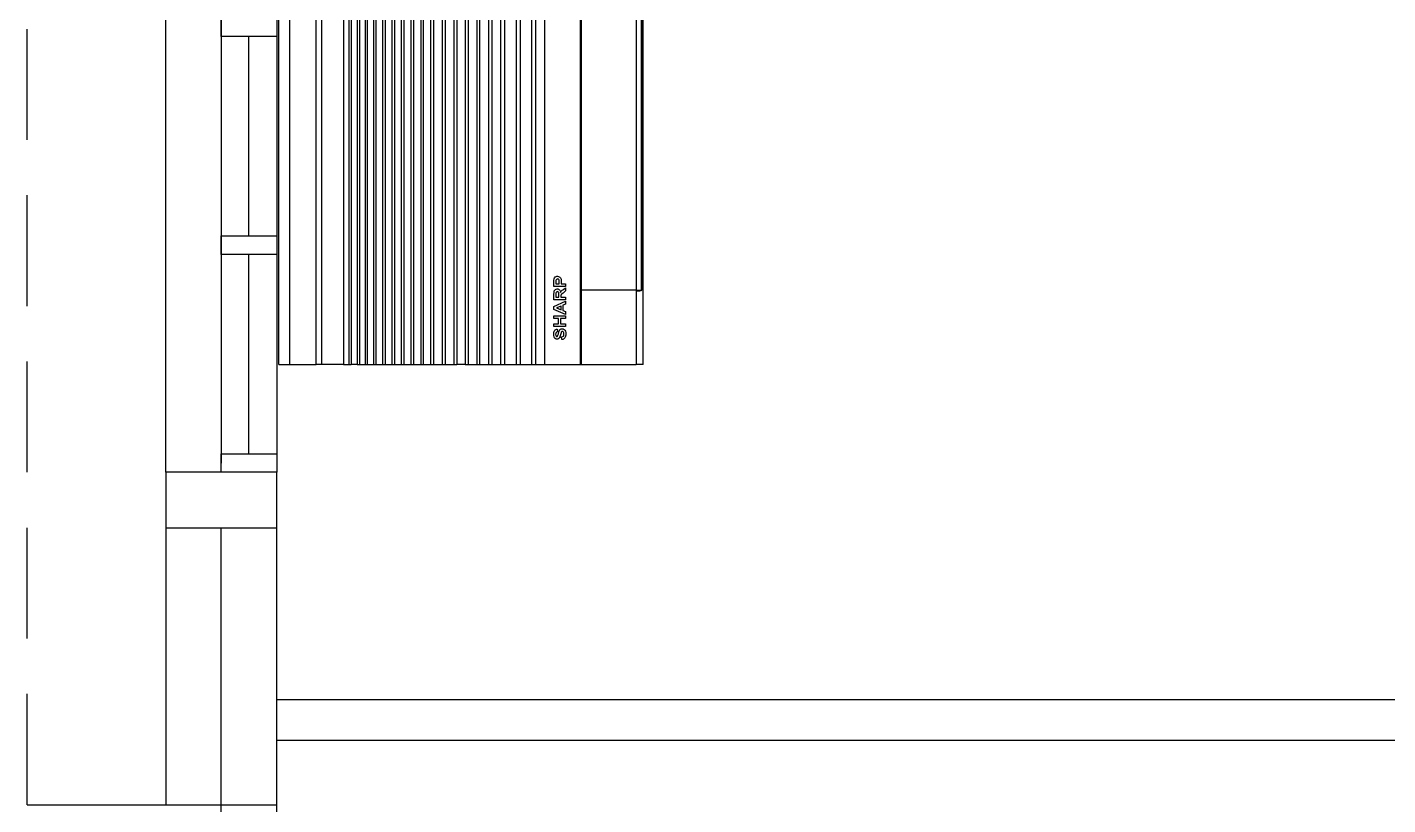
# Model space of a CAD drawing. Header units: inches. Extents: x -85907952 to 802144, y 988801 to 3125513.
# Drawn here: x 401698 to 405379, y 1054733 to 1056838 of the extents above; entities that cross this region are included whole.
import ezdxf

# ---------------------------------------------------------------- set-up
doc = ezdxf.new("R2010")
doc.units = ezdxf.units.IN
doc.header["$MEASUREMENT"] = 0
doc.linetypes.add('HIDDEN', pattern=[0.375, 0.25, -0.125])
for name, color, linetype in [('Edges', 7, 'Continuous'), ('LW', 2, 'Continuous'), ('partition', 8, 'Continuous'), ('WALL', 1, 'Continuous'), ('WIN', 9, 'Continuous')]:
    doc.layers.add(name, color=color, linetype=linetype)

# ---------------------------------------------------------------- blocks, each defined once
blk = doc.blocks.new('air con')
at = {"layer": 'Edges'}
for p, q in [((71.4, 41.9), (152.4, 41.9)), ((71.4, 41.9), (71.4, 41.09)), ((71.4, 41.09), (152.4, 41.09)), ((71.4, 41.09), (71.4, 39.12)), ((71.4, 39.12), (152.4, 39.12)), ((71.4, 38.72), (71.4, 39.12)), ((152.4, 38.72), (71.4, 38.72)), ((71.4, 37.09), (71.4, 38.72)), ((71.4, 37.09), (71.4, 36.7)), ((152.4, 37.09), (71.4, 37.09)), ((152.4, 36.7), (71.4, 36.7)), ((71.4, 36.7), (71.4, 36.54)), ((152.4, 36.54), (71.4, 36.54)), ((71.4, 36.08), (71.4, 36.54)), ((152.4, 36.08), (71.4, 36.08)), ((71.4, 36.08), (71.4, 35.91)), ((152.4, 35.91), (71.4, 35.91)), ((71.4, 35.91), (71.4, 35.49)), ((71.4, 35.49), (71.4, 35.34)), ((152.4, 35.49), (71.4, 35.49)), ((152.4, 35.34), (71.4, 35.34)), ((71.4, 35.34), (71.4, 34.88)), ((152.4, 34.88), (71.4, 34.88)), ((71.4, 34.88), (71.4, 34.71)), ((152.4, 34.71), (71.4, 34.71)), ((71.4, 34.71), (71.4, 34.21)), ((152.4, 34.21), (71.4, 34.21)), ((71.4, 34.21), (71.4, 34.02)), ((71.4, 34.02), (71.4, 33.51)), ((152.4, 34.02), (71.4, 34.02)), ((152.4, 33.51), (71.4, 33.51)), ((71.4, 33.51), (71.4, 33.33)), ((152.4, 33.33), (71.4, 33.33)), ((71.4, 33.33), (71.4, 32.83)), ((152.4, 32.83), (71.4, 32.83)), ((71.4, 32.83), (71.4, 32.62)), ((152.4, 32.62), (71.4, 32.62)), ((71.4, 32.62), (71.4, 32.1)), ((152.4, 32.1), (71.4, 32.1)), ((71.4, 32.1), (71.4, 31.91)), ((152.4, 31.91), (71.4, 31.91)), ((71.4, 31.91), (71.4, 31.38)), ((152.4, 31.38), (71.4, 31.38)), ((71.4, 31.38), (71.4, 31.19)), ((152.4, 31.19), (71.4, 31.19)), ((71.4, 31.19), (71.4, 30.65)), ((152.4, 30.65), (71.4, 30.65)), ((71.4, 30.65), (71.4, 30.44)), ((152.4, 30.44), (71.4, 30.44)), ((71.4, 30.44), (71.4, 29.79)), ((152.4, 29.79), (71.4, 29.79)), ((71.4, 29.79), (71.4, 29.56)), ((71.4, 29.56), (71.4, 28.93)), ((152.4, 29.56), (71.4, 29.56)), ((152.4, 28.93), (71.4, 28.93)), ((71.4, 28.93), (71.4, 28.71)), ((152.4, 28.71), (71.4, 28.71)), ((71.4, 28.09), (71.4, 28.71)), ((152.4, 28.09), (71.4, 28.09)), ((71.4, 28.09), (71.4, 27.87)), ((71.4, 27.87), (71.4, 27.23)), ((152.4, 27.87), (71.4, 27.87)), ((152.4, 27.23), (71.4, 27.23)), ((71.4, 27.23), (71.4, 27.02)), ((71.4, 27.02), (71.4, 26.35)), ((152.4, 27.02), (71.4, 27.02)), ((152.4, 26.35), (71.4, 26.35)), ((71.4, 26.35), (71.4, 26.12)), ((152.4, 26.12), (71.4, 26.12)), ((71.4, 26.12), (71.4, 25.47)), ((152.4, 25.47), (71.4, 25.47)), ((71.4, 25.47), (71.4, 25.16)), ((152.4, 25.16), (71.4, 25.16)), ((71.4, 25.16), (71.4, 24.3)), ((152.4, 24.3), (71.4, 24.3)), ((71.4, 24.3), (71.4, 24)), ((152.4, 24), (71.4, 24)), ((71.4, 24), (71.4, 23.18)), ((71.4, 23.18), (71.4, 22.88)), ((152.4, 23.18), (71.4, 23.18)), ((152.4, 22.88), (71.4, 22.88)), ((71.4, 22.88), (71.4, 22.21)), ((152.4, 22.21), (71.4, 22.21)), ((71.4, 22.21), (71.4, 19.57)), ((73.28, 21.28), (73.29, 21.35)), ((73.29, 21.23), (73.28, 21.28)), ((73.29, 21.35), (73.33, 21.41)), ((73.31, 21.19), (73.29, 21.23)), ((73.33, 21.14), (73.31, 21.19)), ((73.33, 21.41), (73.38, 21.46)), ((73.38, 21.46), (73.45, 21.49)), ((73.45, 21.49), (73.54, 21.52)), ((73.48, 21.32), (73.47, 21.29)), ((73.47, 21.29), (73.48, 21.26)), ((73.5, 21.35), (73.48, 21.32)), ((73.48, 21.26), (73.5, 21.24)), ((73.56, 21.37), (73.5, 21.35)), ((73.5, 21.24), (73.57, 21.21)), ((73.54, 21.52), (73.64, 21.52)), ((73.64, 21.38), (73.56, 21.37)), ((73.57, 21.21), (73.68, 21.18)), ((73.64, 21.52), (73.73, 21.52)), ((73.71, 21.37), (73.64, 21.38)), ((73.68, 21.18), (73.81, 21.15)), ((73.77, 21.35), (73.71, 21.37)), ((73.73, 21.52), (73.8, 21.51)), ((73.8, 21.31), (73.77, 21.35)), ((73.8, 21.51), (73.87, 21.48)), ((73.82, 21.25), (73.8, 21.31)), ((74.02, 21.26), (73.82, 21.25)), ((73.87, 21.48), (73.92, 21.45)), ((73.92, 21.45), (73.96, 21.41)), ((73.96, 21.41), (73.99, 21.37)), ((73.99, 21.37), (74.01, 21.32)), ((74.01, 21.32), (74.02, 21.26)), ((74.21, 20.64), (74.21, 21.51)), ((74.21, 21.51), (74.41, 21.51)), ((74.41, 21.51), (74.41, 21.17)), ((74.8, 21.17), (74.8, 21.51)), ((74.8, 21.51), (75, 21.51)), ((75, 21.51), (75, 20.64)), ((75.11, 20.64), (75.49, 21.51)), ((75.59, 21.31), (75.46, 20.98)), ((75.49, 21.51), (75.7, 21.51)), ((75.73, 20.98), (75.59, 21.31)), ((75.7, 21.51), (76.09, 20.64)), ((76.2, 20.64), (76.2, 21.51)), ((76.2, 21.51), (76.62, 21.51)), ((76.55, 21.36), (76.4, 21.36)), ((76.4, 21.36), (76.4, 21.14)), ((76.7, 21.36), (76.55, 21.36)), ((76.62, 21.51), (76.75, 21.5)), ((76.74, 21.35), (76.7, 21.36)), ((76.77, 21.33), (76.74, 21.35)), ((76.75, 21.5), (76.85, 21.49)), ((76.75, 21.17), (76.78, 21.19)), ((76.79, 21.29), (76.77, 21.33)), ((76.78, 21.19), (76.79, 21.22)), ((76.8, 21.25), (76.79, 21.29)), ((76.79, 21.22), (76.8, 21.25)), ((76.85, 21.49), (76.91, 21.45)), ((76.91, 21.45), (76.96, 21.4)), ((76.96, 21.4), (76.99, 21.34)), ((76.99, 21.18), (76.97, 21.14)), ((76.99, 21.34), (77, 21.27)), ((77, 21.22), (76.99, 21.18)), ((77, 21.27), (77, 21.22)), ((77.19, 20.64), (77.19, 21.51)), ((77.19, 21.51), (77.51, 21.51)), ((77.39, 21.36), (77.39, 21.12)), ((77.48, 21.36), (77.39, 21.36)), ((77.63, 21.36), (77.48, 21.36)), ((77.51, 21.51), (77.66, 21.51)), ((77.67, 21.34), (77.63, 21.36)), ((77.66, 21.51), (77.74, 21.5)), ((77.71, 21.32), (77.67, 21.34)), ((77.73, 21.28), (77.71, 21.32)), ((77.72, 21.17), (77.73, 21.2)), ((77.74, 21.24), (77.73, 21.28)), ((77.73, 21.2), (77.74, 21.24)), ((77.74, 21.5), (77.82, 21.47)), ((77.82, 21.47), (77.89, 21.41)), ((77.89, 21.41), (77.91, 21.38)), ((77.91, 21.38), (77.93, 21.34)), ((77.93, 21.34), (77.94, 21.29)), ((77.94, 21.24), (77.93, 21.17)), ((77.94, 21.29), (77.94, 21.24)), ((73.25, 20.92), (73.44, 20.94)), ((73.26, 20.85), (73.25, 20.92)), ((73.29, 20.79), (73.26, 20.85)), ((73.32, 20.74), (73.29, 20.79)), ((73.37, 20.7), (73.32, 20.74)), ((73.37, 21.11), (73.33, 21.14)), ((73.41, 21.08), (73.37, 21.11)), ((73.42, 20.67), (73.37, 20.7)), ((73.46, 21.06), (73.41, 21.08)), ((73.49, 20.64), (73.42, 20.67)), ((73.44, 20.94), (73.47, 20.86)), ((73.6, 21.02), (73.46, 21.06)), ((73.47, 20.86), (73.51, 20.81)), ((73.57, 20.63), (73.49, 20.64)), ((73.51, 20.81), (73.57, 20.78)), ((73.57, 20.78), (73.66, 20.77)), ((73.65, 20.62), (73.57, 20.63)), ((73.76, 20.98), (73.6, 21.02)), ((73.77, 20.63), (73.65, 20.62)), ((73.66, 20.77), (73.74, 20.78)), ((73.74, 20.78), (73.8, 20.81)), ((73.8, 20.96), (73.76, 20.98)), ((73.87, 20.66), (73.77, 20.63)), ((73.83, 20.94), (73.8, 20.96)), ((73.8, 20.81), (73.84, 20.85)), ((73.81, 21.15), (73.9, 21.12)), ((73.84, 20.92), (73.83, 20.94)), ((73.85, 20.89), (73.84, 20.92)), ((73.84, 20.85), (73.85, 20.89)), ((73.94, 20.7), (73.87, 20.66)), ((73.9, 21.12), (73.96, 21.08)), ((74, 20.75), (73.94, 20.7)), ((73.96, 21.08), (74.01, 21.03)), ((74.04, 20.82), (74, 20.75)), ((74.01, 21.03), (74.04, 20.97)), ((74.04, 20.97), (74.05, 20.89)), ((74.05, 20.89), (74.04, 20.82)), ((74.41, 20.64), (74.21, 20.64)), ((74.41, 21.17), (74.8, 21.17)), ((74.8, 21.02), (74.41, 21.02)), ((74.41, 21.02), (74.41, 20.64)), ((74.8, 20.64), (74.8, 21.02)), ((75, 20.64), (74.8, 20.64)), ((75.32, 20.64), (75.11, 20.64)), ((75.4, 20.84), (75.32, 20.64)), ((75.79, 20.84), (75.4, 20.84)), ((75.46, 20.98), (75.73, 20.98)), ((75.88, 20.64), (75.79, 20.84)), ((76.09, 20.64), (75.88, 20.64)), ((76.4, 20.64), (76.2, 20.64)), ((76.4, 21.14), (76.54, 21.14)), ((76.44, 21), (76.4, 21)), ((76.4, 21), (76.4, 20.64)), ((76.5, 21), (76.44, 21)), ((76.54, 20.99), (76.5, 21)), ((76.54, 21.14), (76.66, 21.14)), ((76.57, 20.98), (76.54, 20.99)), ((76.6, 20.96), (76.57, 20.98)), ((76.7, 20.83), (76.6, 20.96)), ((76.66, 21.14), (76.72, 21.15)), ((76.85, 20.64), (76.7, 20.83)), ((76.72, 21.15), (76.75, 21.17)), ((76.8, 21.03), (76.74, 21.02)), ((76.74, 21.02), (76.8, 20.99)), ((76.86, 21.05), (76.8, 21.03)), ((76.8, 20.99), (76.85, 20.95)), ((76.85, 20.95), (76.9, 20.89)), ((77.08, 20.64), (76.85, 20.64)), ((76.9, 21.07), (76.86, 21.05)), ((76.94, 21.1), (76.9, 21.07)), ((76.9, 20.89), (76.96, 20.81)), ((76.97, 21.14), (76.94, 21.1)), ((76.96, 20.81), (77.08, 20.64)), ((77.39, 20.64), (77.19, 20.64)), ((77.39, 21.12), (77.5, 21.12)), ((77.52, 20.97), (77.39, 20.97)), ((77.39, 20.97), (77.39, 20.64)), ((77.5, 21.12), (77.59, 21.12)), ((77.64, 20.97), (77.52, 20.97)), ((77.59, 21.12), (77.65, 21.13)), ((77.72, 20.98), (77.64, 20.97)), ((77.65, 21.13), (77.69, 21.15)), ((77.69, 21.15), (77.72, 21.17)), ((77.78, 21), (77.72, 20.98)), ((77.83, 21.02), (77.78, 21)), ((77.87, 21.06), (77.83, 21.02)), ((77.91, 21.11), (77.87, 21.06)), ((77.93, 21.17), (77.91, 21.11)), ((152.4, 19.57), (71.4, 19.57)), ((71.4, 19.57), (71.4, 19.49)), ((152.4, 19.49), (71.4, 19.49)), ((71.4, 19.49), (71.4, 15.42)), ((76.92, 15.42), (76.92, 19.49)), ((76.92, 18.47), (76.92, 18.81)), ((76.92, 18.13), (76.92, 18.47)), ((76.92, 17.8), (76.92, 18.13)), ((76.92, 17.48), (76.92, 17.8)), ((76.92, 17.16), (76.92, 17.48)), ((76.92, 16.85), (76.92, 17.16)), ((76.92, 16.55), (76.92, 16.85)), ((76.92, 16.26), (76.92, 16.55)), ((76.92, 15.97), (76.92, 16.26)), ((76.86, 15.42), (71.4, 15.42)), ((71.4, 14.9), (71.4, 15.42)), ((76.92, 15.42), (76.86, 15.42)), ((76.86, 15.42), (76.86, 15.14)), ((76.92, 15.14), (76.86, 15.14)), ((76.86, 15.05), (76.86, 15.14)), ((76.92, 15.69), (76.92, 15.97)), ((76.92, 15.42), (76.92, 15.69)), ((76.92, 15.42), (76.92, 15.14)), ((146.42, 15.42), (76.92, 15.42)), ((76.92, 15.14), (76.92, 15.05)), ((71.4, 14.9), (152.4, 14.9)), ((76.92, 15.05), (76.86, 15.05)), ((146.42, 15.05), (76.92, 15.05)), ((76.92, 15.05), (76.92, 15.01)), ((146.42, 15.01), (76.92, 15.01))]:
    blk.add_line(p, q, dxfattribs=at)
blk = doc.blocks.new('2.0 HP AIR CONDITION')
at = {"xscale": 36.51607049631966, "yscale": 36.51607049631966, "zscale": 36.51607049631966}
blk.add_blockref('air con', (-4183.5, -544), dxfattribs=at)

msp = doc.modelspace()

# ---------------------------------------------------------------- linework, layer by layer
at = {"layer": 'LW', "linetype": 'HIDDEN', "ltscale": 1200}
msp.add_line((401697.7, 1054733.4), (401697.7, 1059533.4), dxfattribs=at)
at = {"layer": 'LW'}
for p, q in [((402072.7, 1055633.4), (402072.7, 1058633.4)), ((402072.7, 1055483.4), (402072.7, 1054733.4))]:
    msp.add_line(p, q, dxfattribs=at)
at = {"layer": 'partition'}
for p, q in [((402372.7, 1055018.4), (406372.7, 1055018.4)), ((402372.7, 1054908.4), (402372.7, 1055018.4)), ((402372.7, 1054908.4), (406372.7, 1054908.4))]:
    msp.add_line(p, q, dxfattribs=at)
at = {"layer": 'WALL'}
for p, q in [((402372.7, 1052633.4), (402372.7, 1055633.4)), ((402222.7, 1052783.4), (402222.7, 1055483.4)), ((401697.7, 1054733.4), (402372.7, 1054733.4))]:
    msp.add_line(p, q, dxfattribs=at)
msp.add_lwpolyline([(402372.7, 1055483.4), (402372.7, 1055633.4), (402072.7, 1055633.4), (402072.7, 1055483.4)], close=True, dxfattribs=at)
at = {"layer": 'WIN'}
for p, q in [((402372.7, 1058633.4), (402372.7, 1055633.4)), ((402222.7, 1058608.4), (402222.7, 1055658.4)), ((402297.7, 1056273.4), (402297.7, 1056813.4)), ((402297.7, 1055683.4), (402297.7, 1056223.4))]:
    msp.add_line(p, q, dxfattribs=at)
for points in [[(402222.7, 1056813.4), (402222.7, 1056863.4), (402372.7, 1056863.4), (402372.7, 1056813.4)], [(402222.7, 1056223.4), (402222.7, 1056273.4), (402372.7, 1056273.4), (402372.7, 1056223.4)], [(402222.7, 1055633.4), (402222.7, 1055683.4), (402372.7, 1055683.4), (402372.7, 1055633.4)]]:
    msp.add_lwpolyline(points, close=True, dxfattribs=at)

# ---------------------------------------------------------------- block references
at = {"rotation": 90}
msp.add_blockref('2.0 HP AIR CONDITION', (403364.3, 1057501.5), dxfattribs=at)

doc.saveas('drawing.dxf')
